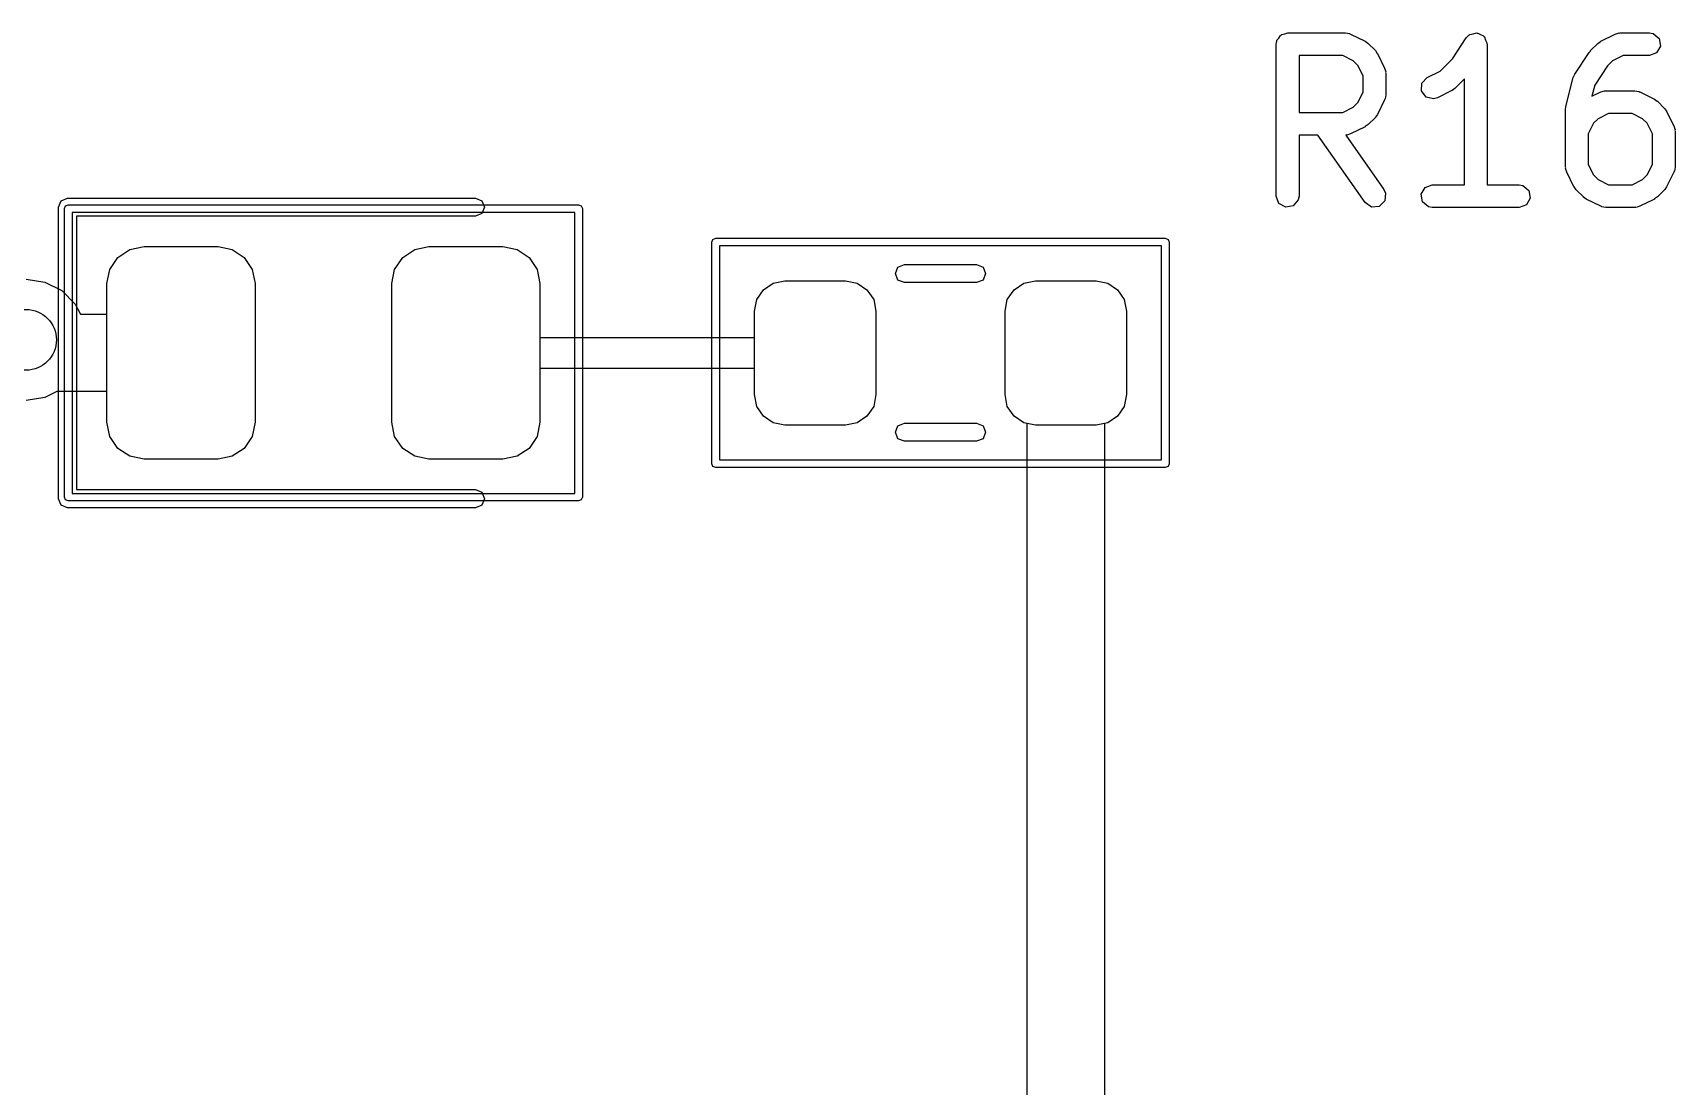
# Model space of a CAD drawing. Extents: x 96 to 198, y -147 to -47.
# Drawn here: x 107.52 to 118.34, y -105.33 to -98.39 of the extents above; entities that cross this region are included whole.
import ezdxf

# ---------------------------------------------------------------- set-up
doc = ezdxf.new("R2010")
doc.units = 0
doc.layers.add('BLACK', color=7, linetype='CONTINUOUS')

msp = doc.modelspace()

# ---------------------------------------------------------------- linework, layer by layer
at = {"layer": 'BLACK', "linetype": 'CONTINUOUS'}
for p, q in [((115.767, -98.399), (115.786, -98.3924)), ((115.786, -98.3924), (116.167, -98.3924)), ((116.167, -98.3924), (116.192, -98.3969)), ((116.192, -98.3969), (116.196, -98.3998)), ((117.008, -98.3986), (117.029, -98.3925)), ((117.029, -98.3925), (117.033, -98.3943)), ((117.033, -98.3943), (117.037, -98.3935)), ((117.037, -98.3935), (117.056, -98.4044)), ((117.943, -98.4003), (117.968, -98.3929)), ((117.968, -98.3929), (117.972, -98.3939)), ((117.972, -98.3939), (117.976, -98.3924)), ((117.976, -98.3924), (118.167, -98.3924)), ((118.167, -98.3924), (118.192, -98.3969)), ((118.192, -98.3969), (118.232, -98.4299)), ((115.711, -98.4674), (115.712, -98.4576)), ((115.711, -99.4674), (115.711, -98.4674)), ((115.712, -98.4544), (115.714, -98.4515)), ((115.712, -98.4576), (115.712, -98.4544)), ((115.714, -98.4515), (115.715, -98.4417)), ((115.715, -98.4417), (115.728, -98.4268)), ((115.728, -98.4268), (115.738, -98.4099)), ((115.738, -98.4099), (115.744, -98.4076)), ((115.744, -98.4076), (115.748, -98.4024)), ((115.748, -98.4024), (115.767, -98.399)), ((116.196, -98.3998), (116.2, -98.4003)), ((116.2, -98.4003), (116.295, -98.4479)), ((116.295, -98.4479), (116.313, -98.4613)), ((116.313, -98.4613), (116.315, -98.462)), ((116.315, -98.462), (116.363, -98.5096)), ((116.87, -98.5625), (116.961, -98.4258)), ((116.961, -98.4258), (116.979, -98.4069)), ((116.979, -98.4069), (116.984, -98.4057)), ((116.984, -98.4057), (116.986, -98.4024)), ((116.986, -98.4024), (117.008, -98.3986)), ((117.056, -98.4044), (117.076, -98.4131)), ((117.076, -98.4131), (117.078, -98.417)), ((117.078, -98.417), (117.081, -98.4192)), ((117.081, -98.4192), (117.089, -98.4396)), ((117.089, -98.4396), (117.098, -98.4591)), ((117.098, -98.4591), (117.097, -98.4633)), ((117.097, -98.4633), (117.099, -98.4674)), ((117.099, -98.4674), (117.099, -99.3924)), ((117.78, -98.5096), (117.828, -98.462)), ((117.828, -98.462), (117.846, -98.4491)), ((117.846, -98.4491), (117.847, -98.4479)), ((117.847, -98.4479), (117.943, -98.4003)), ((118.241, -98.4804), (118.215, -98.5248)), ((118.232, -98.4299), (118.241, -98.4804)), ((116.149, -98.5424), (115.861, -98.5424)), ((115.861, -98.5424), (115.861, -98.9162)), ((116.217, -98.5766), (116.149, -98.5424)), ((116.248, -98.607), (116.217, -98.5766)), ((116.282, -98.6756), (116.248, -98.607)), ((116.363, -98.5096), (116.375, -98.528)), ((116.375, -98.528), (116.377, -98.5291)), ((116.377, -98.5291), (116.424, -98.6243)), ((116.789, -98.6438), (116.87, -98.5625)), ((117.676, -98.6639), (117.771, -98.521)), ((117.771, -98.521), (117.779, -98.5128)), ((117.779, -98.5128), (117.78, -98.5096)), ((117.892, -98.6104), (117.808, -98.7363)), ((117.925, -98.5766), (117.892, -98.6104)), ((117.994, -98.5424), (117.925, -98.5766)), ((118.167, -98.5424), (117.994, -98.5424)), ((118.215, -98.5248), (118.167, -98.5424)), ((116.282, -98.783), (116.282, -98.6756)), ((116.424, -98.6243), (116.432, -98.6493)), ((116.432, -98.6493), (116.431, -98.6536)), ((116.431, -98.6536), (116.432, -98.6579)), ((116.432, -98.6579), (116.432, -98.8007)), ((116.669, -98.7233), (116.705, -98.686)), ((116.705, -98.686), (116.789, -98.6438)), ((116.949, -98.6961), (116.886, -98.7585)), ((116.949, -99.3924), (116.949, -98.6961)), ((117.618, -98.8778), (117.665, -98.6873)), ((117.665, -98.6873), (117.676, -98.6643)), ((117.676, -98.6643), (117.676, -98.6639)), ((116.248, -98.8515), (116.282, -98.783)), ((116.425, -98.8298), (116.424, -98.8343)), ((116.428, -98.8264), (116.425, -98.8298)), ((116.432, -98.8007), (116.428, -98.8264)), ((116.666, -98.7745), (116.669, -98.7233)), ((116.697, -98.8157), (116.666, -98.7745)), ((116.747, -98.8276), (116.697, -98.8157)), ((116.772, -98.8202), (116.747, -98.8276)), ((116.867, -98.7726), (116.772, -98.8202)), ((116.868, -98.7714), (116.867, -98.7726)), ((116.886, -98.7585), (116.868, -98.7714)), ((117.808, -98.7363), (117.789, -98.8104)), ((117.789, -98.8104), (117.847, -98.7813)), ((117.847, -98.7813), (117.872, -98.7738)), ((117.872, -98.7738), (117.877, -98.7749)), ((117.877, -98.7749), (117.881, -98.7733)), ((117.881, -98.7733), (118.071, -98.7733)), ((118.071, -98.7733), (118.097, -98.7779)), ((118.097, -98.7779), (118.101, -98.7807)), ((118.101, -98.7807), (118.105, -98.7813)), ((118.105, -98.7813), (118.2, -98.8289)), ((118.2, -98.8289), (118.218, -98.8422)), ((115.861, -98.9162), (116.149, -98.9162)), ((116.149, -98.9162), (116.217, -98.8819)), ((116.217, -98.8819), (116.248, -98.8515)), ((116.377, -98.9295), (116.363, -98.9475)), ((116.424, -98.8343), (116.377, -98.9295)), ((117.615, -98.896), (117.618, -98.8812)), ((117.615, -99.2769), (117.615, -98.896)), ((117.618, -98.8812), (117.618, -98.8778)), ((117.899, -98.9233), (117.83, -98.9576)), ((118.054, -98.9233), (117.899, -98.9233)), ((118.122, -98.9576), (118.054, -98.9233)), ((118.218, -98.8422), (118.22, -98.8429)), ((118.22, -98.8429), (118.267, -98.8905)), ((118.267, -98.8905), (118.28, -98.9089)), ((118.28, -98.9089), (118.281, -98.91)), ((118.281, -98.91), (118.329, -99.0053)), ((116.295, -99.0107), (116.2, -99.0583)), ((116.297, -99.0095), (116.295, -99.0107)), ((116.315, -98.9966), (116.297, -99.0095)), ((116.363, -98.949), (116.315, -98.9966)), ((116.363, -98.9475), (116.363, -98.949)), ((117.8, -98.988), (117.765, -99.0565)), ((117.83, -98.9576), (117.8, -98.988)), ((118.153, -98.988), (118.122, -98.9576)), ((118.187, -99.0565), (118.153, -98.988)), ((118.329, -99.0053), (118.336, -99.0302)), ((118.336, -99.0302), (118.335, -99.0346)), ((118.335, -99.0346), (118.337, -99.0388)), ((118.337, -99.0388), (118.337, -99.2769)), ((115.985, -99.0662), (115.861, -99.0662)), ((115.861, -99.0662), (115.861, -99.4674)), ((116.296, -99.5104), (115.985, -99.0662)), ((116.171, -99.0647), (116.168, -99.0658)), ((116.168, -99.0658), (116.419, -99.4244)), ((116.175, -99.0657), (116.171, -99.0647)), ((116.2, -99.0583), (116.175, -99.0657)), ((117.765, -99.0565), (117.765, -99.2592)), ((118.187, -99.2592), (118.187, -99.0565)), ((117.765, -99.2592), (117.8, -99.3277)), ((118.153, -99.3277), (118.187, -99.2592)), ((117.617, -99.2811), (117.615, -99.2769)), ((117.616, -99.2855), (117.617, -99.2811)), ((117.623, -99.3104), (117.616, -99.2855)), ((117.671, -99.4057), (117.623, -99.3104)), ((117.8, -99.3277), (117.83, -99.3581)), ((117.83, -99.3581), (117.899, -99.3924)), ((118.054, -99.3924), (118.122, -99.3581)), ((118.122, -99.3581), (118.153, -99.3277)), ((118.329, -99.3104), (118.281, -99.4057)), ((118.332, -99.3026), (118.329, -99.306)), ((118.329, -99.306), (118.329, -99.3104)), ((118.337, -99.2769), (118.332, -99.3026)), ((115.728, -99.5156), (115.711, -99.4674)), ((115.861, -99.4674), (115.856, -99.493)), ((116.419, -99.4244), (116.43, -99.448)), ((116.43, -99.448), (116.425, -99.4991)), ((116.664, -99.4544), (116.69, -99.4099)), ((116.673, -99.5049), (116.664, -99.4544)), ((116.69, -99.4099), (116.738, -99.3924)), ((116.738, -99.3924), (116.949, -99.3924)), ((117.099, -99.3924), (117.31, -99.3924)), ((117.31, -99.3924), (117.335, -99.3969)), ((117.335, -99.3969), (117.374, -99.4299)), ((117.374, -99.4299), (117.383, -99.4804)), ((117.672, -99.4068), (117.671, -99.4057)), ((117.685, -99.4252), (117.672, -99.4068)), ((117.733, -99.4728), (117.685, -99.4252)), ((117.734, -99.4735), (117.733, -99.4728)), ((117.752, -99.4868), (117.734, -99.4735)), ((117.899, -99.3924), (118.054, -99.3924)), ((118.22, -99.4728), (118.201, -99.4857)), ((118.267, -99.4252), (118.22, -99.4728)), ((118.268, -99.4237), (118.267, -99.4252)), ((118.281, -99.4057), (118.268, -99.4237)), ((107.692, -99.54), (107.71, -99.4976)), ((107.692, -101.46), (107.692, -99.54)), ((107.71, -99.4976), (107.752, -99.48)), ((107.733, -99.55), (107.74, -99.5323)), ((107.733, -101.45), (107.733, -99.55)), ((107.74, -99.5323), (107.757, -99.525)), ((107.752, -99.48), (110.438, -99.48)), ((107.757, -99.525), (111.117, -99.525)), ((107.782, -99.575), (107.782, -101.425)), ((111.093, -99.575), (107.782, -99.575)), ((110.438, -99.48), (110.48, -99.4976)), ((110.48, -99.5824), (110.438, -99.6)), ((110.48, -99.4976), (110.497, -99.54)), ((110.497, -99.54), (110.48, -99.5824)), ((111.093, -101.425), (111.093, -99.575)), ((111.117, -99.525), (111.135, -99.5323)), ((111.135, -99.5323), (111.142, -99.55)), ((111.142, -99.55), (111.142, -101.45)), ((115.773, -99.5412), (115.728, -99.5156)), ((115.823, -99.5323), (115.773, -99.5412)), ((115.856, -99.493), (115.823, -99.5323)), ((116.338, -99.5398), (116.296, -99.5104)), ((116.389, -99.5354), (116.338, -99.5398)), ((116.425, -99.4991), (116.389, -99.5354)), ((116.712, -99.5379), (116.673, -99.5049)), ((116.738, -99.5424), (116.712, -99.5379)), ((117.31, -99.5424), (116.738, -99.5424)), ((117.358, -99.5248), (117.31, -99.5424)), ((117.383, -99.4804), (117.358, -99.5248)), ((117.847, -99.5345), (117.752, -99.4868)), ((117.852, -99.535), (117.847, -99.5345)), ((117.855, -99.5379), (117.852, -99.535)), ((117.881, -99.5424), (117.855, -99.5379)), ((118.071, -99.5424), (117.881, -99.5424)), ((118.076, -99.5408), (118.071, -99.5424)), ((118.08, -99.5419), (118.076, -99.5408)), ((118.105, -99.5345), (118.08, -99.5419)), ((118.2, -99.4868), (118.105, -99.5345)), ((118.201, -99.4857), (118.2, -99.4868)), ((110.438, -99.6), (107.812, -99.6)), ((107.812, -99.6), (107.812, -101.4)), ((108.163, -99.8186), (108.256, -99.8)), ((108.163, -99.8186), (108.256, -99.8)), ((108.163, -99.8186), (108.256, -99.8)), ((108.256, -99.8), (108.744, -99.8)), ((108.256, -99.8), (108.744, -99.8)), ((108.256, -99.8), (108.744, -99.8)), ((108.744, -99.8), (108.837, -99.8186)), ((108.744, -99.8), (108.837, -99.8186)), ((108.744, -99.8), (108.837, -99.8186)), ((110.038, -99.8186), (110.131, -99.8)), ((110.038, -99.8186), (110.131, -99.8)), ((110.038, -99.8186), (110.131, -99.8)), ((110.131, -99.8), (110.619, -99.8)), ((110.131, -99.8), (110.619, -99.8)), ((110.131, -99.8), (110.619, -99.8)), ((110.619, -99.8), (110.712, -99.8186)), ((110.619, -99.8), (110.712, -99.8186)), ((110.619, -99.8), (110.712, -99.8186)), ((111.995, -99.77), (112.002, -99.7523)), ((111.995, -101.23), (111.995, -99.77)), ((112.002, -99.7523), (112.02, -99.745)), ((112.02, -99.745), (114.98, -99.745)), ((112.045, -99.795), (112.045, -101.205)), ((114.955, -99.795), (112.045, -99.795)), ((114.955, -101.205), (114.955, -99.795)), ((114.98, -99.745), (114.998, -99.7523)), ((114.998, -99.7523), (115.005, -99.77)), ((115.005, -99.77), (115.005, -101.23)), ((108.031, -99.9505), (108.084, -99.8714)), ((108.031, -99.9505), (108.084, -99.8714)), ((108.031, -99.9505), (108.084, -99.8714)), ((108.084, -99.8714), (108.163, -99.8186)), ((108.084, -99.8714), (108.163, -99.8186)), ((108.084, -99.8714), (108.163, -99.8186)), ((108.837, -99.8186), (108.916, -99.8714)), ((108.837, -99.8186), (108.916, -99.8714)), ((108.837, -99.8186), (108.916, -99.8714)), ((108.916, -99.8714), (108.969, -99.9505)), ((108.916, -99.8714), (108.969, -99.9505)), ((108.916, -99.8714), (108.969, -99.9505)), ((109.906, -99.9505), (109.959, -99.8714)), ((109.906, -99.9505), (109.959, -99.8714)), ((109.906, -99.9505), (109.959, -99.8714)), ((109.959, -99.8714), (110.038, -99.8186)), ((109.959, -99.8714), (110.038, -99.8186)), ((109.959, -99.8714), (110.038, -99.8186)), ((110.712, -99.8186), (110.791, -99.8714)), ((110.712, -99.8186), (110.791, -99.8714)), ((110.712, -99.8186), (110.791, -99.8714)), ((110.791, -99.8714), (110.844, -99.9505)), ((110.791, -99.8714), (110.844, -99.9505)), ((110.791, -99.8714), (110.844, -99.9505)), ((107.479, -100.014), (107.602, -100.034)), ((108.012, -100.044), (108.031, -99.9505)), ((108.012, -100.044), (108.031, -99.9505)), ((108.012, -100.044), (108.031, -99.9505)), ((108.969, -99.9505), (108.987, -100.044)), ((108.969, -99.9505), (108.987, -100.044)), ((108.969, -99.9505), (108.987, -100.044)), ((109.887, -100.044), (109.906, -99.9505)), ((109.887, -100.044), (109.906, -99.9505)), ((109.887, -100.044), (109.906, -99.9505)), ((110.844, -99.9505), (110.862, -100.044)), ((110.844, -99.9505), (110.862, -100.044)), ((110.844, -99.9505), (110.862, -100.044)), ((113.203, -99.9775), (113.22, -99.9351)), ((113.22, -100.02), (113.203, -99.9775)), ((113.22, -99.9351), (113.263, -99.9175)), ((113.263, -100.037), (113.22, -100.02)), ((113.263, -99.9175), (113.737, -99.9175)), ((113.737, -99.9175), (113.78, -99.9351)), ((113.78, -100.02), (113.737, -100.037)), ((113.78, -99.9351), (113.797, -99.9775)), ((113.797, -99.9775), (113.78, -100.02)), ((107.602, -100.034), (107.714, -100.09)), ((107.714, -100.09), (107.802, -100.179)), ((108.012, -100.246), (108.012, -100.044)), ((108.012, -100.956), (108.012, -100.044)), ((108.012, -100.956), (108.012, -100.044)), ((108.987, -100.044), (108.987, -100.956)), ((108.987, -100.044), (108.987, -100.956)), ((108.987, -100.044), (108.987, -100.956)), ((109.887, -100.956), (109.887, -100.044)), ((109.887, -100.956), (109.887, -100.044)), ((109.887, -100.956), (109.887, -100.044)), ((110.862, -100.044), (110.862, -100.398)), ((110.862, -100.044), (110.862, -100.956)), ((110.862, -100.044), (110.862, -100.956)), ((112.29, -100.148), (112.334, -100.084)), ((112.29, -100.148), (112.334, -100.084)), ((112.29, -100.148), (112.334, -100.084)), ((112.334, -100.084), (112.398, -100.04)), ((112.334, -100.084), (112.398, -100.04)), ((112.334, -100.084), (112.398, -100.04)), ((112.398, -100.04), (112.475, -100.025)), ((112.398, -100.04), (112.475, -100.025)), ((112.398, -100.04), (112.475, -100.025)), ((112.475, -100.025), (112.875, -100.025)), ((112.475, -100.025), (112.875, -100.025)), ((112.475, -100.025), (112.875, -100.025)), ((112.875, -100.025), (112.952, -100.04)), ((112.875, -100.025), (112.952, -100.04)), ((112.875, -100.025), (112.952, -100.04)), ((112.952, -100.04), (113.016, -100.084)), ((112.952, -100.04), (113.016, -100.084)), ((112.952, -100.04), (113.016, -100.084)), ((113.016, -100.084), (113.06, -100.148)), ((113.016, -100.084), (113.06, -100.148)), ((113.016, -100.084), (113.06, -100.148)), ((113.737, -100.037), (113.263, -100.037)), ((113.94, -100.148), (113.984, -100.084)), ((113.94, -100.148), (113.984, -100.084)), ((113.94, -100.148), (113.984, -100.084)), ((113.984, -100.084), (114.048, -100.04)), ((113.984, -100.084), (114.048, -100.04)), ((113.984, -100.084), (114.048, -100.04)), ((114.048, -100.04), (114.125, -100.025)), ((114.048, -100.04), (114.125, -100.025)), ((114.048, -100.04), (114.125, -100.025)), ((114.125, -100.025), (114.525, -100.025)), ((114.125, -100.025), (114.525, -100.025)), ((114.125, -100.025), (114.525, -100.025)), ((114.525, -100.025), (114.602, -100.04)), ((114.525, -100.025), (114.602, -100.04)), ((114.525, -100.025), (114.602, -100.04)), ((114.602, -100.04), (114.666, -100.084)), ((114.602, -100.04), (114.666, -100.084)), ((114.602, -100.04), (114.666, -100.084)), ((114.666, -100.084), (114.71, -100.148)), ((114.666, -100.084), (114.71, -100.148)), ((114.666, -100.084), (114.71, -100.148)), ((107.802, -100.179), (107.837, -100.246)), ((112.275, -100.225), (112.29, -100.148)), ((112.275, -100.225), (112.29, -100.148)), ((112.275, -100.225), (112.29, -100.148)), ((112.275, -100.398), (112.275, -100.225)), ((112.275, -100.775), (112.275, -100.225)), ((112.275, -100.775), (112.275, -100.225)), ((113.06, -100.148), (113.075, -100.225)), ((113.06, -100.148), (113.075, -100.225)), ((113.06, -100.148), (113.075, -100.225)), ((113.075, -100.225), (113.075, -100.775)), ((113.075, -100.225), (113.075, -100.775)), ((113.075, -100.225), (113.075, -100.775)), ((113.925, -100.225), (113.94, -100.148)), ((113.925, -100.225), (113.94, -100.148)), ((113.925, -100.225), (113.94, -100.148)), ((113.925, -100.775), (113.925, -100.225)), ((113.925, -100.775), (113.925, -100.225)), ((113.925, -100.775), (113.925, -100.225)), ((114.71, -100.148), (114.725, -100.225)), ((114.71, -100.148), (114.725, -100.225)), ((114.71, -100.148), (114.725, -100.225)), ((114.725, -100.225), (114.725, -100.775)), ((114.725, -100.225), (114.725, -100.775)), ((114.725, -100.225), (114.725, -100.775)), ((107.837, -100.246), (108.012, -100.246)), ((110.862, -100.398), (112.275, -100.398)), ((112.275, -100.602), (110.862, -100.602)), ((110.862, -100.602), (110.862, -100.956)), ((112.275, -100.775), (112.275, -100.602)), ((107.682, -100.754), (107.602, -100.794)), ((108.012, -100.754), (107.682, -100.754)), ((108.012, -100.956), (108.012, -100.754)), ((112.29, -100.852), (112.275, -100.775)), ((112.29, -100.852), (112.275, -100.775)), ((112.29, -100.852), (112.275, -100.775)), ((113.075, -100.775), (113.06, -100.852)), ((113.075, -100.775), (113.06, -100.852)), ((113.075, -100.775), (113.06, -100.852)), ((113.94, -100.852), (113.925, -100.775)), ((113.94, -100.852), (113.925, -100.775)), ((113.94, -100.852), (113.925, -100.775)), ((114.725, -100.775), (114.71, -100.852)), ((114.725, -100.775), (114.71, -100.852)), ((114.725, -100.775), (114.71, -100.852)), ((107.602, -100.794), (107.479, -100.814)), ((112.334, -100.916), (112.29, -100.852)), ((112.334, -100.916), (112.29, -100.852)), ((112.334, -100.916), (112.29, -100.852)), ((113.06, -100.852), (113.016, -100.916)), ((113.06, -100.852), (113.016, -100.916)), ((113.06, -100.852), (113.016, -100.916)), ((113.984, -100.916), (113.94, -100.852)), ((113.984, -100.916), (113.94, -100.852)), ((113.984, -100.916), (113.94, -100.852)), ((114.71, -100.852), (114.666, -100.916)), ((114.71, -100.852), (114.666, -100.916)), ((114.71, -100.852), (114.666, -100.916)), ((108.031, -101.05), (108.012, -100.956)), ((108.031, -101.05), (108.012, -100.956)), ((108.031, -101.05), (108.012, -100.956)), ((108.987, -100.956), (108.969, -101.05)), ((108.987, -100.956), (108.969, -101.05)), ((108.987, -100.956), (108.969, -101.05)), ((109.906, -101.05), (109.887, -100.956)), ((109.906, -101.05), (109.887, -100.956)), ((109.906, -101.05), (109.887, -100.956)), ((110.862, -100.956), (110.844, -101.05)), ((110.862, -100.956), (110.844, -101.05)), ((110.862, -100.956), (110.844, -101.05)), ((112.398, -100.96), (112.334, -100.916)), ((112.398, -100.96), (112.334, -100.916)), ((112.398, -100.96), (112.334, -100.916)), ((112.475, -100.975), (112.398, -100.96)), ((112.475, -100.975), (112.398, -100.96)), ((112.475, -100.975), (112.398, -100.96)), ((112.875, -100.975), (112.475, -100.975)), ((112.875, -100.975), (112.475, -100.975)), ((112.875, -100.975), (112.475, -100.975)), ((112.952, -100.96), (112.875, -100.975)), ((112.952, -100.96), (112.875, -100.975)), ((112.952, -100.96), (112.875, -100.975)), ((113.016, -100.916), (112.952, -100.96)), ((113.016, -100.916), (112.952, -100.96)), ((113.016, -100.916), (112.952, -100.96)), ((113.203, -101.022), (113.22, -100.98)), ((113.22, -100.98), (113.263, -100.962)), ((113.263, -100.962), (113.737, -100.962)), ((113.737, -100.962), (113.78, -100.98)), ((113.78, -100.98), (113.797, -101.022)), ((114.048, -100.96), (113.984, -100.916)), ((114.048, -100.96), (113.984, -100.916)), ((114.048, -100.96), (113.984, -100.916)), ((114.071, -100.964), (114.048, -100.96)), ((114.125, -100.975), (114.048, -100.96)), ((114.125, -100.975), (114.048, -100.96)), ((114.071, -105.8), (114.071, -100.964)), ((114.525, -100.975), (114.125, -100.975)), ((114.525, -100.975), (114.125, -100.975)), ((114.602, -100.96), (114.525, -100.975)), ((114.602, -100.96), (114.525, -100.975)), ((114.602, -100.96), (114.579, -100.964)), ((114.579, -100.964), (114.579, -105.841)), ((114.666, -100.916), (114.602, -100.96)), ((114.666, -100.916), (114.602, -100.96)), ((114.666, -100.916), (114.602, -100.96)), ((108.084, -101.129), (108.031, -101.05)), ((108.084, -101.129), (108.031, -101.05)), ((108.084, -101.129), (108.031, -101.05)), ((108.969, -101.05), (108.916, -101.129)), ((108.969, -101.05), (108.916, -101.129)), ((108.969, -101.05), (108.916, -101.129)), ((109.959, -101.129), (109.906, -101.05)), ((109.959, -101.129), (109.906, -101.05)), ((109.959, -101.129), (109.906, -101.05)), ((110.844, -101.05), (110.791, -101.129)), ((110.844, -101.05), (110.791, -101.129)), ((110.844, -101.05), (110.791, -101.129)), ((113.22, -101.065), (113.203, -101.022)), ((113.263, -101.082), (113.22, -101.065)), ((113.737, -101.082), (113.263, -101.082)), ((113.78, -101.065), (113.737, -101.082)), ((113.797, -101.022), (113.78, -101.065)), ((108.163, -101.181), (108.084, -101.129)), ((108.163, -101.181), (108.084, -101.129)), ((108.163, -101.181), (108.084, -101.129)), ((108.256, -101.2), (108.163, -101.181)), ((108.256, -101.2), (108.163, -101.181)), ((108.256, -101.2), (108.163, -101.181)), ((108.744, -101.2), (108.256, -101.2)), ((108.744, -101.2), (108.256, -101.2)), ((108.744, -101.2), (108.256, -101.2)), ((108.837, -101.181), (108.744, -101.2)), ((108.837, -101.181), (108.744, -101.2)), ((108.837, -101.181), (108.744, -101.2)), ((108.916, -101.129), (108.837, -101.181)), ((108.916, -101.129), (108.837, -101.181)), ((108.916, -101.129), (108.837, -101.181)), ((110.038, -101.181), (109.959, -101.129)), ((110.038, -101.181), (109.959, -101.129)), ((110.038, -101.181), (109.959, -101.129)), ((110.131, -101.2), (110.038, -101.181)), ((110.131, -101.2), (110.038, -101.181)), ((110.131, -101.2), (110.038, -101.181)), ((110.619, -101.2), (110.131, -101.2)), ((110.619, -101.2), (110.131, -101.2)), ((110.619, -101.2), (110.131, -101.2)), ((110.712, -101.181), (110.619, -101.2)), ((110.712, -101.181), (110.619, -101.2)), ((110.712, -101.181), (110.619, -101.2)), ((110.791, -101.129), (110.712, -101.181)), ((110.791, -101.129), (110.712, -101.181)), ((110.791, -101.129), (110.712, -101.181)), ((112.045, -101.205), (114.955, -101.205)), ((112.002, -101.248), (111.995, -101.23)), ((112.02, -101.255), (112.002, -101.248)), ((114.98, -101.255), (112.02, -101.255)), ((114.998, -101.248), (114.98, -101.255)), ((115.005, -101.23), (114.998, -101.248)), ((107.782, -101.425), (111.093, -101.425)), ((107.812, -101.4), (110.438, -101.4)), ((110.438, -101.4), (110.48, -101.418)), ((110.48, -101.418), (110.497, -101.46)), ((107.71, -101.502), (107.692, -101.46)), ((107.752, -101.52), (107.71, -101.502)), ((107.74, -101.468), (107.733, -101.45)), ((107.757, -101.475), (107.74, -101.468)), ((110.438, -101.52), (107.752, -101.52)), ((111.117, -101.475), (107.757, -101.475)), ((110.48, -101.502), (110.438, -101.52)), ((110.497, -101.46), (110.48, -101.502)), ((111.135, -101.468), (111.117, -101.475)), ((111.142, -101.45), (111.135, -101.468))]:
    msp.add_line(p, q, dxfattribs=at)
at = {"layer": 'BLACK'}
msp.add_circle((107.479, -100.414), 0.2, dxfattribs=at)

doc.saveas('drawing.dxf')
